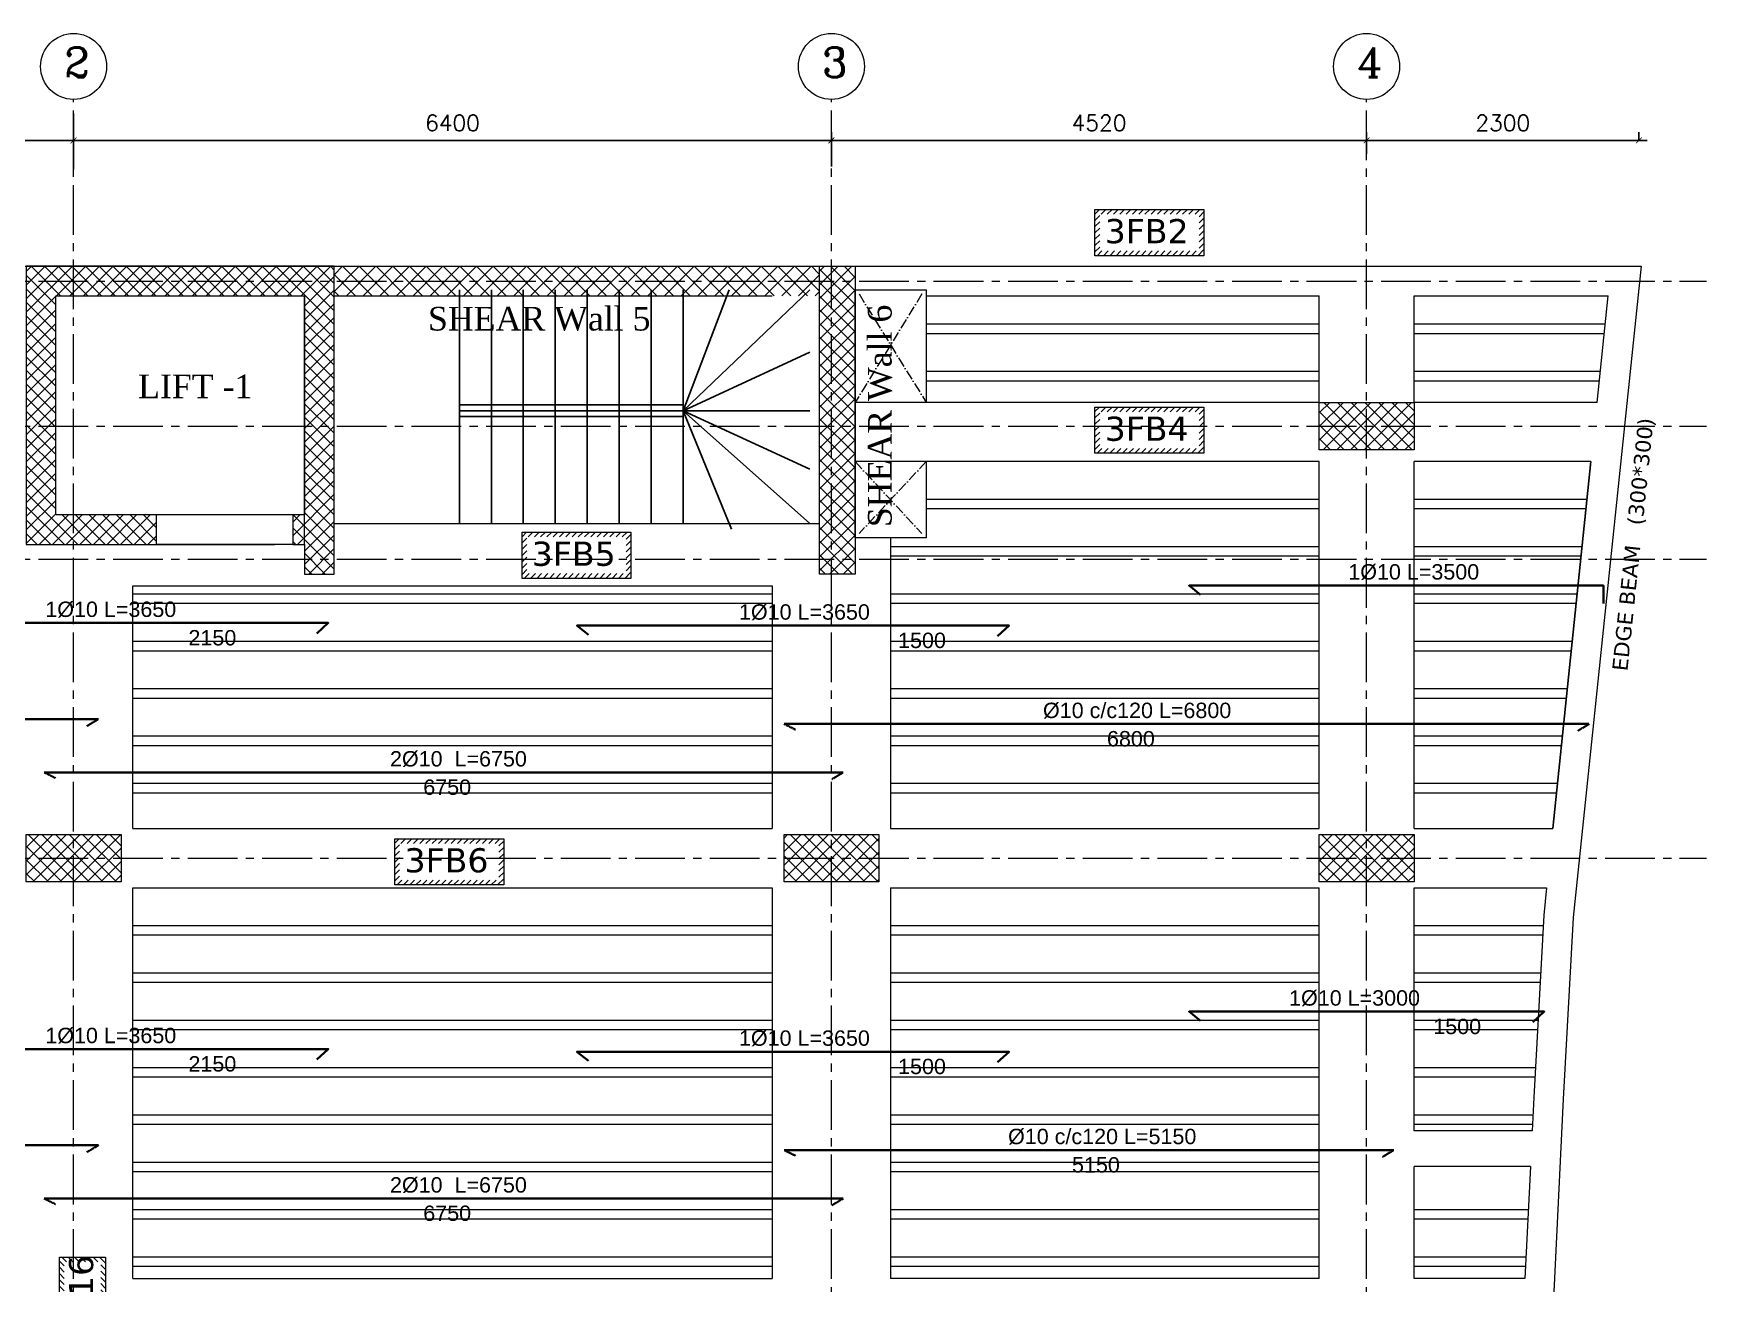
# Model space of a CAD drawing. Header units: inches. Extents: x -26151 to 62940, y -10194 to 246332.
# Drawn here: x 28307 to 29720, y 118992 to 120048 of the extents above; entities that cross this region are included whole.
import ezdxf

# ---------------------------------------------------------------- set-up
doc = ezdxf.new("R2010")
doc.units = ezdxf.units.IN
doc.header["$LTSCALE"] = 0.7
doc.header["$MEASUREMENT"] = 0
for name, pattern in [('ACAD_ISO10W100', [18, 12, -3, 0, -3]), ('CENTER2', [1.125, 0.75, -0.125, 0.125, -0.125]), ('DASHED2', [0.375, 0.25, -0.125])]:
    doc.linetypes.add(name, pattern=pattern)
doc.layers.get('0').update_dxf_attribs({"lineweight": 13})
doc.layers.get('Defpoints').update_dxf_attribs({"lineweight": 5})
for name, color, linetype, lineweight in [('axis', 254, 'ACAD_ISO10W100', 9), ('BEAM', 5, 'Continuous', 0), ('COLUMN', 4, 'Continuous', 20), ('dim', 1, 'Continuous', 25), ('hach', 9, 'Continuous', 9), ('hach 1', 254, 'Continuous', 9), ('hatch', 9, 'Continuous', 9), ('TEXT', 3, 'Continuous', 25), ('top renforcment', 7, 'Continuous', 40)]:
    doc.layers.add(name, color=color, linetype=linetype, lineweight=lineweight)
doc.layers.add('FURNITURE', color=4, linetype='Continuous')
doc.styles.add('100', font='romans.shx', dxfattribs={"height": 13.5})
doc.styles.add('GENERATED_STYLE_4', font='verdanai.ttf')
doc.styles.add('QW', font='times.ttf', dxfattribs={"height": 15})
doc.styles.add('romanc', font='verdana.ttf', dxfattribs={"height": 250})
doc.styles.get("Standard").update_dxf_attribs({"font": 'arial.ttf', "height": 13})
doc.dimstyles.new('abr100', dxfattribs={"dimtxt": 15, "dimasz": 5, "dimexe": 7, "dimexo": 7, "dimgap": 8, "dimtad": 1, "dimdec": 0, "dimlfac": 10, "dimzin": 4, "dimdsep": 46, "dimtxsty": '100', "dimblk": 'ARCHTICK', "dimcen": 0.09, "dimdle": 7, "dimclrd": 1, "dimclre": 8, "dimclrt": 2, "dimadec": 0, "dimazin": 1, "dimtfac": 1, "dimtdec": 0, "dimtix": 1, "dimtofl": 0, "dimtmove": 0, "dimatfit": 3, "dimldrblk": 'ARCHTICK', "dimfxl": 0, "dimtolj": 1, "dimtzin": 0, "dimlwd": -1, "dimlwe": -1, "dimarcsym": 0})
doc.dimstyles.get("Standard").update_dxf_attribs({"dimtxt": 13, "dimasz": 5, "dimexe": 0.18, "dimexo": 0.0625, "dimgap": 6, "dimtad": 1, "dimdec": 0, "dimlfac": 10, "dimzin": 0, "dimdsep": 46, "dimtxsty": 'Standard', "dimblk": 'ARCHTICK', "dimcen": 0.09, "dimse1": 1, "dimse2": 1, "dimclrd": 1, "dimclre": 7, "dimclrt": 3, "dimadec": 0, "dimazin": 0, "dimtfac": 1, "dimtdec": 0, "dimtix": 1, "dimtofl": 0, "dimtmove": 0, "dimatfit": 3, "dimldrblk": 'ARCHTICK', "dimfxl": 0, "dimtolj": 1, "dimtzin": 0, "dimarcsym": 0})
pattern_1 = [(45, (-434218.959, -142662.6286), (-5.7452426, 5.7452426), []), (135, (-434218.959, -142662.6286), (-5.7452426, -5.7452426), [])]

# ---------------------------------------------------------------- blocks, each defined once
blk = doc.blocks.new('_ArchTick')
at = {"color": 0, "linetype": 'ByBlock', "lineweight": 0, "const_width": 0.15}
blk.add_lwpolyline([(-0.5, -0.5), (0.5, 0.5)], dxfattribs=at)
blk = doc.blocks.new('*D619')
at = {"layer": 'Defpoints', "color": 0, "transparency": 16777216}
for p in [(28341.2, 119957.4), (27889.2, 119936.5), (28341.2, 119925.7)]:
    blk.add_point(p, dxfattribs=at)
at = {"layer": 'dim', "color": 8, "transparency": 16777216}
for p, q in [((27889.2, 119943.5), (27889.2, 119964.4)), ((28341.2, 119932.7), (28341.2, 119964.4))]:
    blk.add_line(p, q, dxfattribs=at)
at = {"layer": 'dim', "color": 1, "transparency": 16777216}
blk.add_line((27882.2, 119957.4), (28348.2, 119957.4), dxfattribs=at)
at = {"layer": 'dim', "color": 1, "transparency": 16777216, "xscale": 5, "yscale": 5, "zscale": 5, "rotation": 180}
blk.add_blockref('_ArchTick', (27889.2, 119957.4), dxfattribs=at)
at = {"layer": 'dim', "color": 1, "transparency": 16777216, "xscale": 5, "yscale": 5, "zscale": 5}
blk.add_blockref('_ArchTick', (28341.2, 119957.4), dxfattribs=at)
at = {"layer": 'dim', "color": 2, "transparency": 16777216, "insert": (28115.2, 119972.1), "char_height": 13.5, "attachment_point": 5, "style": '100'}
blk.add_mtext('\\A1;4520', dxfattribs=at)
blk = doc.blocks.new('*D620')
at = {"layer": 'Defpoints', "color": 0, "transparency": 16777216}
for p in [(28981.2, 119960.4), (29433.2, 119957.4), (29433.2, 119939.1)]:
    blk.add_point(p, dxfattribs=at)
at = {"layer": 'dim', "color": 8, "transparency": 16777216}
for p, q in [((29433.2, 119946.1), (29433.2, 119964.4)), ((28981.2, 119953.4), (28981.2, 119950.4))]:
    blk.add_line(p, q, dxfattribs=at)
at = {"layer": 'dim', "color": 1, "transparency": 16777216}
blk.add_line((28974.2, 119957.4), (29440.2, 119957.4), dxfattribs=at)
at = {"layer": 'dim', "color": 1, "transparency": 16777216, "xscale": 5, "yscale": 5, "zscale": 5, "rotation": 180}
blk.add_blockref('_ArchTick', (28981.2, 119957.4), dxfattribs=at)
at = {"layer": 'dim', "color": 1, "transparency": 16777216, "xscale": 5, "yscale": 5, "zscale": 5}
blk.add_blockref('_ArchTick', (29433.2, 119957.4), dxfattribs=at)
at = {"layer": 'dim', "color": 2, "transparency": 16777216, "insert": (29207.2, 119972.1), "char_height": 13.5, "attachment_point": 5, "style": '100'}
blk.add_mtext('\\A1;4520', dxfattribs=at)
blk = doc.blocks.new('*D632')
at = {"layer": 'Defpoints', "color": 0, "transparency": 16777216}
for p in [(28341.2, 119987), (28981.2, 119957.4), (28981.2, 119928.3)]:
    blk.add_point(p, dxfattribs=at)
at = {"layer": 'dim', "color": 8, "transparency": 16777216}
for p, q in [((28341.2, 119980), (28341.2, 119950.4)), ((28981.2, 119935.3), (28981.2, 119964.4))]:
    blk.add_line(p, q, dxfattribs=at)
at = {"layer": 'dim', "color": 1, "transparency": 16777216}
blk.add_line((28334.2, 119957.4), (28988.2, 119957.4), dxfattribs=at)
at = {"layer": 'dim', "color": 1, "transparency": 16777216, "xscale": 5, "yscale": 5, "zscale": 5, "rotation": 180}
blk.add_blockref('_ArchTick', (28341.2, 119957.4), dxfattribs=at)
at = {"layer": 'dim', "color": 1, "transparency": 16777216, "xscale": 5, "yscale": 5, "zscale": 5}
blk.add_blockref('_ArchTick', (28981.2, 119957.4), dxfattribs=at)
at = {"layer": 'dim', "color": 2, "transparency": 16777216, "insert": (28661.2, 119972.1), "char_height": 13.5, "attachment_point": 5, "style": '100'}
blk.add_mtext('\\A1;6400', dxfattribs=at)
blk = doc.blocks.new('*D526')
at = {"layer": 'Defpoints', "color": 0, "transparency": 16777216}
for p in [(27717.2, 119083.4, -19467.6), (28362.2, 119083.4, -59863), (28362.2, 119083.4)]:
    blk.add_point(p, dxfattribs=at)
at = {"layer": 'TEXT', "color": 3, "transparency": 16777216, "insert": (28088, 119096.1), "char_height": 13, "attachment_point": 5}
blk.add_mtext('\\A1;6450', dxfattribs=at)
blk = doc.blocks.new('*D527')
at = {"layer": 'Defpoints', "color": 0, "transparency": 16777216}
for p in [(27717.2, 119108.6), (28362.2, 119108.6, -19467.6), (28362.2, 119106.9)]:
    blk.add_point(p, dxfattribs=at)
at = {"layer": 'TEXT', "color": 3, "transparency": 16777216, "insert": (28097.5, 119119.9), "char_height": 13, "attachment_point": 5}
blk.add_mtext('\\A1;2%%C10  L=6450', dxfattribs=at)
blk = doc.blocks.new('*D528')
at = {"layer": 'Defpoints', "color": 0, "transparency": 16777216}
for p in [(28316.2, 119038.4, -19467.6), (28991.2, 119038.4, -59863), (28991.2, 119038.4)]:
    blk.add_point(p, dxfattribs=at)
at = {"layer": 'TEXT', "color": 3, "transparency": 16777216, "insert": (28656.7, 119051.1), "char_height": 13, "attachment_point": 5}
blk.add_mtext('\\A1;6750', dxfattribs=at)
blk = doc.blocks.new('*D529')
at = {"layer": 'Defpoints', "color": 0, "transparency": 16777216}
for p in [(28316.2, 119063.6), (28991.2, 119063.6, -19467.6), (28991.2, 119061.9)]:
    blk.add_point(p, dxfattribs=at)
at = {"layer": 'TEXT', "color": 3, "transparency": 16777216, "insert": (28666.2, 119074.9), "char_height": 13, "attachment_point": 5}
blk.add_mtext('\\A1;2%%C10  L=6750', dxfattribs=at)
blk = doc.blocks.new('*D530')
at = {"layer": 'Defpoints', "color": 0, "transparency": 16777216}
for p in [(28941.2, 119079.3, -19467.6), (29456.2, 119079.3, -79330.7), (29456.2, 119079.3)]:
    blk.add_point(p, dxfattribs=at)
at = {"layer": 'TEXT', "color": 3, "transparency": 16777216, "insert": (29204.6, 119092), "char_height": 13, "attachment_point": 5}
blk.add_mtext('\\A1;5150', dxfattribs=at)
blk = doc.blocks.new('*D531')
at = {"layer": 'Defpoints', "color": 0, "transparency": 16777216}
for p in [(28941.2, 119104.5), (29456.2, 119104.5, -38935.3), (29456.2, 119102.8)]:
    blk.add_point(p, dxfattribs=at)
at = {"layer": 'TEXT', "color": 3, "transparency": 16777216, "insert": (29209.9, 119115.8), "char_height": 13, "attachment_point": 5}
blk.add_mtext('\\A1;%%C10 c/c120 L=5150', dxfattribs=at)
blk = doc.blocks.new('*D532')
at = {"layer": 'Defpoints', "color": 0, "transparency": 16777216}
for p in [(28341.2, 119164.7, -26473), (28556.2, 119164.7, -40395.4), (28556.2, 119164.7)]:
    blk.add_point(p, dxfattribs=at)
at = {"layer": 'TEXT', "color": 3, "transparency": 16777216, "insert": (28458.4, 119177.3), "char_height": 13, "attachment_point": 5}
blk.add_mtext('\\A1;2150', dxfattribs=at)
blk = doc.blocks.new('*D533')
at = {"layer": 'Defpoints', "color": 0, "transparency": 16777216}
for p in [(28191.2, 119189.8), (28556.2, 119189.8), (28556.2, 119188.1)]:
    blk.add_point(p, dxfattribs=at)
at = {"layer": 'TEXT', "color": 3, "transparency": 16777216, "insert": (28372.6, 119201.1), "char_height": 13, "attachment_point": 5}
blk.add_mtext('\\A1;1%%C10 L=3650', dxfattribs=at)
blk = doc.blocks.new('*D534')
at = {"layer": 'Defpoints', "color": 0, "transparency": 16777216}
for p in [(28981.2, 119162.5, -26473), (29131.2, 119162.5, -40395.4), (29131.2, 119162.5)]:
    blk.add_point(p, dxfattribs=at)
at = {"layer": 'TEXT', "color": 3, "transparency": 16777216, "insert": (29057.7, 119175.1), "char_height": 13, "attachment_point": 5}
blk.add_mtext('\\A1;1500', dxfattribs=at)
blk = doc.blocks.new('*D535')
at = {"layer": 'Defpoints', "color": 0, "transparency": 16777216}
for p in [(28766.2, 119187.6), (29131.2, 119187.6), (29131.2, 119185.9)]:
    blk.add_point(p, dxfattribs=at)
at = {"layer": 'TEXT', "color": 3, "transparency": 16777216, "insert": (28958.4, 119198.9), "char_height": 13, "attachment_point": 5}
blk.add_mtext('\\A1;1%%C10 L=3650', dxfattribs=at)
blk = doc.blocks.new('*D537')
at = {"layer": 'Defpoints', "color": 0, "transparency": 16777216}
for p in [(29433.2, 119196.3, -26473), (29583.2, 119196.3, -40395.4), (29583.2, 119196.3)]:
    blk.add_point(p, dxfattribs=at)
at = {"layer": 'TEXT', "color": 3, "transparency": 16777216, "insert": (29509.7, 119208.9), "char_height": 13, "attachment_point": 5}
blk.add_mtext('\\A1;1500', dxfattribs=at)
blk = doc.blocks.new('*D538')
at = {"layer": 'Defpoints', "color": 0, "transparency": 16777216}
for p in [(29283.2, 119221.5), (29583.2, 119221.5), (29583.2, 119219.8)]:
    blk.add_point(p, dxfattribs=at)
at = {"layer": 'TEXT', "color": 3, "transparency": 16777216, "insert": (29423, 119232.8), "char_height": 13, "attachment_point": 5}
blk.add_mtext('\\A1;1%%C10 L=3000', dxfattribs=at)
blk = doc.blocks.new('*D551')
at = {"layer": 'Defpoints', "color": 0, "transparency": 16777216}
for p in [(27692.2, 119443.4, -19467.6), (28362.2, 119443.4, -59863), (28362.2, 119443.4)]:
    blk.add_point(p, dxfattribs=at)
at = {"layer": 'TEXT', "color": 3, "transparency": 16777216, "insert": (28063, 119456), "char_height": 13, "attachment_point": 5}
blk.add_mtext('\\A1;6700', dxfattribs=at)
blk = doc.blocks.new('*D552')
at = {"layer": 'Defpoints', "color": 0, "transparency": 16777216}
for p in [(27692.2, 119468.5), (28362.2, 119468.5, -19467.6), (28362.2, 119466.8)]:
    blk.add_point(p, dxfattribs=at)
at = {"layer": 'TEXT', "color": 3, "transparency": 16777216, "insert": (28072.5, 119479.8), "char_height": 13, "attachment_point": 5}
blk.add_mtext('\\A1;2%%C10  L=6700', dxfattribs=at)
blk = doc.blocks.new('*D553')
at = {"layer": 'Defpoints', "color": 0, "transparency": 16777216}
for p in [(28316.2, 119398.4, -19467.6), (28991.2, 119398.4, -59863), (28991.2, 119398.4)]:
    blk.add_point(p, dxfattribs=at)
at = {"layer": 'TEXT', "color": 3, "transparency": 16777216, "insert": (28656.7, 119411), "char_height": 13, "attachment_point": 5}
blk.add_mtext('\\A1;6750', dxfattribs=at)
blk = doc.blocks.new('*D554')
at = {"layer": 'Defpoints', "color": 0, "transparency": 16777216}
for p in [(28316.2, 119423.5), (28991.2, 119423.5, -19467.6), (28991.2, 119421.8)]:
    blk.add_point(p, dxfattribs=at)
at = {"layer": 'TEXT', "color": 3, "transparency": 16777216, "insert": (28666.2, 119434.8), "char_height": 13, "attachment_point": 5}
blk.add_mtext('\\A1;2%%C10  L=6750', dxfattribs=at)
blk = doc.blocks.new('*D555')
at = {"layer": 'Defpoints', "color": 0, "transparency": 16777216}
for p in [(28941.2, 119439.3, -19467.6), (29621.2, 119439.3, -79330.7), (29621.2, 119439.3)]:
    blk.add_point(p, dxfattribs=at)
at = {"layer": 'TEXT', "color": 3, "transparency": 16777216, "insert": (29234.1, 119451.9), "char_height": 13, "attachment_point": 5}
blk.add_mtext('\\A1;6800', dxfattribs=at)
blk = doc.blocks.new('*D556')
at = {"layer": 'Defpoints', "color": 0, "transparency": 16777216}
for p in [(28941.2, 119464.4), (29621.2, 119464.4, -38935.3), (29621.2, 119462.7)]:
    blk.add_point(p, dxfattribs=at)
at = {"layer": 'TEXT', "color": 3, "transparency": 16777216, "insert": (29239.4, 119475.7), "char_height": 13, "attachment_point": 5}
blk.add_mtext('\\A1;%%C10 c/c120 L=6800', dxfattribs=at)
blk = doc.blocks.new('*D557')
at = {"layer": 'Defpoints', "color": 0, "transparency": 16777216}
for p in [(28341.2, 119524.6, -26473), (28556.2, 119524.6, -40395.4), (28556.2, 119524.6)]:
    blk.add_point(p, dxfattribs=at)
at = {"layer": 'TEXT', "color": 3, "transparency": 16777216, "insert": (28458.4, 119537.2), "char_height": 13, "attachment_point": 5}
blk.add_mtext('\\A1;2150', dxfattribs=at)
blk = doc.blocks.new('*D558')
at = {"layer": 'Defpoints', "color": 0, "transparency": 16777216}
for p in [(28191.2, 119549.8), (28556.2, 119549.8), (28556.2, 119548.1)]:
    blk.add_point(p, dxfattribs=at)
at = {"layer": 'TEXT', "color": 3, "transparency": 16777216, "insert": (28372.6, 119561.1), "char_height": 13, "attachment_point": 5}
blk.add_mtext('\\A1;1%%C10 L=3650', dxfattribs=at)
blk = doc.blocks.new('*D559')
at = {"layer": 'Defpoints', "color": 0, "transparency": 16777216}
for p in [(28981.2, 119522.4, -26473), (29131.2, 119522.4, -40395.4), (29131.2, 119522.4)]:
    blk.add_point(p, dxfattribs=at)
at = {"layer": 'TEXT', "color": 3, "transparency": 16777216, "insert": (29057.7, 119535), "char_height": 13, "attachment_point": 5}
blk.add_mtext('\\A1;1500', dxfattribs=at)
blk = doc.blocks.new('*D560')
at = {"layer": 'Defpoints', "color": 0, "transparency": 16777216}
for p in [(28766.2, 119547.5), (29131.2, 119547.5), (29131.2, 119545.8)]:
    blk.add_point(p, dxfattribs=at)
at = {"layer": 'TEXT', "color": 3, "transparency": 16777216, "insert": (28958.4, 119558.8), "char_height": 13, "attachment_point": 5}
blk.add_mtext('\\A1;1%%C10 L=3650', dxfattribs=at)
blk = doc.blocks.new('*D562')
at = {"layer": 'Defpoints', "color": 0, "transparency": 16777216}
for p in [(29283.2, 119581.4), (29633.2, 119581.4), (29633.2, 119579.7)]:
    blk.add_point(p, dxfattribs=at)
at = {"layer": 'TEXT', "color": 3, "transparency": 16777216, "insert": (29473, 119592.7), "char_height": 13, "attachment_point": 5}
blk.add_mtext('\\A1;1%%C10 L=3500', dxfattribs=at)
blk = doc.blocks.new('*D768')
at = {"layer": 'Defpoints', "color": 0, "transparency": 16777216}
for p in [(29433.2, 119957.4), (29663.2, 119950), (29433.2, 119939.1)]:
    blk.add_point(p, dxfattribs=at)
at = {"layer": 'dim', "color": 8, "transparency": 16777216}
for p, q in [((29433.2, 119946.1), (29433.2, 119964.4)), ((29663.2, 119957), (29663.2, 119964.4))]:
    blk.add_line(p, q, dxfattribs=at)
at = {"layer": 'dim', "color": 1, "transparency": 16777216}
blk.add_line((29670.2, 119957.4), (29426.2, 119957.4), dxfattribs=at)
at = {"layer": 'dim', "color": 1, "transparency": 16777216, "xscale": 5, "yscale": 5, "zscale": 5, "rotation": 180}
blk.add_blockref('_ArchTick', (29433.2, 119957.4), dxfattribs=at)
at = {"layer": 'dim', "color": 1, "transparency": 16777216, "xscale": 5, "yscale": 5, "zscale": 5}
blk.add_blockref('_ArchTick', (29663.2, 119957.4), dxfattribs=at)
at = {"layer": 'dim', "color": 2, "transparency": 16777216, "insert": (29548.2, 119972.1), "char_height": 13.5, "attachment_point": 5, "style": '100'}
blk.add_mtext('\\A1;2300', dxfattribs=at)

msp = doc.modelspace()

# ---------------------------------------------------------------- hatches: boundary and pattern name
at = {"layer": 'hach 1', "linetype": 'ByBlock'}
h = msp.add_hatch(dxfattribs=at)
h.set_pattern_fill('ANSI31', color=256, scale=30, style=0)
h.set_pattern_definition([(45, (41661.1522, 220.7946), (-2.65165043, 2.65165043), [])])
h.paths.add_polyline_path([(29295.7, 119898.96), (29203.76, 119898.96), (29203.76, 119859.96), (29295.7, 119859.96)])
h.paths.add_polyline_path([(29291.7, 119894.96), (29291.7, 119863.96), (29207.76, 119863.96), (29207.76, 119894.96)], flags=16)
h = msp.add_hatch(dxfattribs=at)
h.set_pattern_fill('ANSI31', color=256, scale=30, style=0)
h.set_pattern_definition([(45, (41661.1522, 53.9038), (-2.65165043, 2.65165043), [])])
h.paths.add_polyline_path([(29295.7, 119732.07), (29203.76, 119732.07), (29203.76, 119693.07), (29295.7, 119693.07)])
h.paths.add_polyline_path([(29291.7, 119728.07), (29291.7, 119697.07), (29207.76, 119697.07), (29207.76, 119728.07)], flags=16)
h = msp.add_hatch(dxfattribs=at)
h.set_pattern_fill('ANSI31', color=256, scale=30, style=0)
h.set_pattern_definition([(45, (41177.3068, -51.693), (-2.65165043, 2.65165043), [])])
h.paths.add_polyline_path([(28811.86, 119626.47), (28719.91, 119626.47), (28719.91, 119587.47), (28811.86, 119587.47)])
h.paths.add_polyline_path([(28807.86, 119622.47), (28807.86, 119591.47), (28723.91, 119591.47), (28723.91, 119622.47)], flags=16)
h = msp.add_hatch(dxfattribs=at)
h.set_pattern_fill('ANSI31', color=256, scale=30, style=0)
h.set_pattern_definition([(45, (41069.8595, -310.6176), (-2.65165043, 2.65165043), [])])
h.paths.add_polyline_path([(28704.41, 119367.55), (28612.46, 119367.55), (28612.46, 119328.55), (28704.41, 119328.55)])
h.paths.add_polyline_path([(28700.41, 119363.55), (28700.41, 119332.55), (28616.46, 119332.55), (28616.46, 119363.55)], flags=16)
h = msp.add_hatch(dxfattribs=at)
h.set_pattern_fill('ANSI31', color=256, scale=30, angle=90, style=0)
h.set_pattern_definition([(135, (148007.408, 131379.532), (-2.65165043, -2.65165043), [])])
h.paths.add_polyline_path([(28329.24, 119014.08), (28329.24, 118922.14), (28368.24, 118922.14), (28368.24, 119014.08)])
h.paths.add_polyline_path([(28333.24, 119010.08), (28364.24, 119010.08), (28364.24, 118926.14), (28333.24, 118926.14)], flags=16)
at = {"layer": 'hatch', "ltscale": 0.5}
h = msp.add_hatch(dxfattribs=at)
h.set_pattern_fill('NET', color=256, scale=80, angle=45, style=0)
h.set_pattern_definition([(45, (-434218.959, -142697.629), (-7.07106781, 7.07106781), []), (135, (-434218.959, -142697.629), (-7.07106781, -7.07106781), [])])
h.paths.add_polyline_path([(28779.49, 119851.08), (28709.5, 119851.08), (28709.5, 119838.58), (28779.49, 119838.58)])
h.paths.add_polyline_path([(28779.49, 119838.58), (28709.5, 119838.58), (28709.5, 119826.08), (28779.49, 119826.08)])
h.paths.add_polyline_path([(28896.07, 119838.58), (28779.49, 119838.58), (28779.49, 119826.08), (28896.07, 119826.08)])
h.paths.add_polyline_path([(28971.23, 119851.08), (28779.49, 119851.08), (28779.49, 119838.58), (28896.07, 119838.58), (28971.23, 119838.58)])
h.paths.add_polyline_path([(28971.23, 119838.58), (28896.07, 119838.58), (28896.07, 119826.08), (28941.23, 119826.08), (28971.23, 119826.08)])
h.paths.add_polyline_path([(28819.21, 119837.81), (28819.21, 119870.75), (28802.33, 119870.75), (28802.33, 119837.81)], flags=9)
h.paths.add_polyline_path([(28868.67, 119839.07), (28868.67, 119873.09), (28851.8, 119873.09), (28851.8, 119839.07)], flags=9)
h.paths.add_polyline_path([(28561.13, 119838.58), (28561.13, 119826.08), (28709.5, 119826.08), (28709.5, 119838.58)])
h.paths.add_polyline_path([(28561.13, 119851.08), (28561.13, 119838.58), (28709.5, 119838.58), (28709.5, 119851.08)])
h = msp.add_hatch(dxfattribs=at)
h.set_pattern_fill('NET', color=256, scale=65, angle=45, style=0)
h.set_pattern_definition([(45, (-401789.152, -142804.396), (-5.7452426, 5.7452426), []), (135, (-401789.152, -142804.396), (-5.7452426, -5.7452426), [])])
h.paths.add_polyline_path([(28561.23, 119591.08), (28561.23, 119851.08), (28301.23, 119851.08), (28301.23, 119616.08), (28411.23, 119616.08), (28411.23, 119641.08), (28326.23, 119641.08), (28326.23, 119826.08), (28536.23, 119826.08), (28536.23, 119641.08), (28526.23, 119641.08), (28526.23, 119616.08), (28536.23, 119616.08), (28536.23, 119591.08)])
h = msp.add_hatch(dxfattribs=at)
h.set_pattern_fill('NET', color=256, scale=65, angle=45, style=0)
h.set_pattern_definition([(45, (33108.71, -606.979), (-5.7452426, 5.7452426), []), (135, (33108.71, -606.979), (-5.7452426, -5.7452426), [])])
h.paths.add_polyline_path([(29001.21, 119851.03), (29001.21, 119591.03), (28971.21, 119591.03), (28971.21, 119851.03)])
h = msp.add_hatch(dxfattribs=at)
h.set_pattern_fill('NET', color=256, scale=65, angle=45, style=0)
h.set_pattern_definition([(45, (-434206.959, -142697.6286), (-5.7452426, 5.7452426), []), (135, (-434206.959, -142697.6286), (-5.7452426, -5.7452426), [])])
h.paths.add_polyline_path([(29393.23, 119736.08), (29473.23, 119736.08), (29473.23, 119696.08), (29393.23, 119696.08)])
h = msp.add_hatch(dxfattribs=at)
h.set_pattern_fill('NET', color=256, scale=65, angle=45, style=0)
h.set_pattern_definition(pattern_1)
h.paths.add_polyline_path([(28301.23, 119371.08), (28381.23, 119371.08), (28381.23, 119331.08), (28301.23, 119331.08)])
h = msp.add_hatch(dxfattribs=at)
h.set_pattern_fill('NET', color=256, scale=65, angle=45, style=0)
h.set_pattern_definition(pattern_1)
h.paths.add_polyline_path([(28941.23, 119371.08), (29021.23, 119371.08), (29021.23, 119331.08), (28941.23, 119331.08)])
h = msp.add_hatch(dxfattribs=at)
h.set_pattern_fill('NET', color=256, scale=65, angle=45, style=0)
h.set_pattern_definition([(45, (-434206.959, -142662.6286), (-5.7452426, 5.7452426), []), (135, (-434206.959, -142662.6286), (-5.7452426, -5.7452426), [])])
h.paths.add_polyline_path([(29393.23, 119371.08), (29473.23, 119371.08), (29473.23, 119331.08), (29393.23, 119331.08)])

# ---------------------------------------------------------------- linework, layer by layer
at = {"lineweight": 20}
for p, q in [((28526.23, 119641.08), (28411.23, 119641.08)), ((28526.23, 119616.08), (28411.23, 119616.08))]:
    msp.add_line(p, q, dxfattribs=at)
for centre in [(28341.22, 120019.84), (28981.22, 120019.84), (29433.22, 120019.84)]:
    msp.add_ellipse(centre, major_axis=(-0.02, 27.86), ratio=1, start_param=4.7118466, end_param=10.9950319, dxfattribs=at)
at = {"layer": 'axis', "linetype": 'CENTER2', "ltscale": 80}
for p, q in [((28341.23, 116601.69), (28341.23, 119991.98)), ((28981.23, 116601.69), (28981.23, 119991.98)), ((29433.23, 116601.69), (29433.23, 119991.98)), ((27555.54, 119838.58), (29720.27, 119838.58)), ((27555.54, 119716.08), (29720.27, 119716.08)), ((27555.54, 119603.58), (29720.27, 119603.58)), ((27555.54, 119351.08), (29720.27, 119351.08))]:
    msp.add_line(p, q, dxfattribs=at)
at = {"layer": 'axis'}
for p, q in [((29057.6, 119827.64), (29001.23, 119736.08)), ((29004.53, 119827.64), (29061.23, 119736.08)), ((29001.23, 119686.08), (29057.6, 119625.26)), ((29061.23, 119686.08), (29004.53, 119625.26))]:
    msp.add_line(p, q, dxfattribs=at)
at = {"layer": 'BEAM', "linetype": 'Continuous'}
for p, q in [((28326.23, 119826.08), (28511.23, 119826.08)), ((28536.23, 119616.08), (28536.23, 119826.08)), ((28561.13, 119826.08), (28931.23, 119826.08)), ((28596.23, 119826.08), (28931.23, 119826.08)), ((29061.23, 119826.08), (29393.23, 119826.08)), ((29393.23, 119736.08), (29393.23, 119826.08)), ((29473.23, 119736.08), (29473.23, 119826.08)), ((29473.23, 119826.08), (29637.21, 119826.08)), ((29393.23, 119736.08), (29001.23, 119736.08)), ((29627.84, 119736.08), (29473.23, 119736.08)), ((29393.23, 119686.08), (29001.23, 119686.08)), ((29393.23, 119376.08), (29393.23, 119686.08)), ((29622.64, 119686.08), (29473.23, 119686.08)), ((29473.23, 119376.08), (29473.23, 119686.08)), ((28561.23, 119633.89), (28971.23, 119633.89)), ((28391.23, 119616.08), (28511.23, 119616.08)), ((29031.23, 119621.82), (29031.23, 119376.08)), ((28391.23, 119376.08), (28391.23, 119581.08)), ((28391.23, 119581.08), (28931.23, 119581.08)), ((28931.23, 119581.08), (28931.23, 119376.08)), ((28391.23, 119376.08), (28931.23, 119376.08)), ((29031.23, 119376.08), (29393.23, 119376.08)), ((29473.23, 119376.08), (29590.38, 119376.08)), ((28391.23, 119326.08), (28931.23, 119326.08)), ((28391.23, 118996.08), (28391.23, 119326.08)), ((28931.23, 119326.08), (28931.23, 118996.08)), ((29031.23, 119326.08), (29393.23, 119326.08)), ((29031.23, 119326.08), (29031.23, 118996.08)), ((29393.23, 118996.08), (29393.23, 119326.08)), ((29473.23, 119326.08), (29585.18, 119326.08)), ((29473.23, 119120.79), (29473.23, 119326.08)), ((29572.94, 119120.79), (29473.23, 119120.79)), ((29473.23, 118996.08), (29473.23, 119090.79)), ((29571.48, 119090.79), (29473.23, 119090.79)), ((29473.23, 118996.08), (29473.23, 119013.78)), ((28391.23, 118996.08), (28931.23, 118996.08)), ((29393.23, 118996.08), (29031.23, 118996.08)), ((29566.89, 118996.08), (29473.23, 118996.08))]:
    msp.add_line(p, q, dxfattribs=at)
for points in [[(27684.65, 119545.8), (27661.38, 119851.26), (29664.96, 119851.27), (29607.72, 119301.09), (29599.27, 119147.66), (29572.78, 118601.08), (29575.19, 118040.37), (29590.59, 117666.09)], [(29001.23, 119851.25), (29001.23, 119831.25), (29061.23, 119831.25), (29061.23, 119736.08)], [(29061.23, 119686.08), (29061.23, 119621.82), (29001.23, 119621.82), (29001.23, 119831.25)], [(29627.84, 119736.08), (29637.21, 119826.08)], [(29622.64, 119686.08), (29590.38, 119376.08)], [(29590.38, 119376.08), (29622.64, 119686.08)], [(29622.64, 119686.08), (29590.38, 119376.08)], [(29585.18, 119326.08), (29582.79, 119303.07), (29574.3, 119148.95), (29572.94, 119120.79)], [(29571.48, 119090.79), (29566.89, 118996.08)]]:
    msp.add_lwpolyline(points, dxfattribs=at)
at = {"layer": 'COLUMN'}
msp.add_lwpolyline([(28561.23, 119591.08), (28561.23, 119851.08), (28301.23, 119851.08), (28301.23, 119616.08), (28411.23, 119616.08), (28411.23, 119641.08), (28326.23, 119641.08), (28326.23, 119826.08), (28536.23, 119826.08), (28536.23, 119641.08), (28536.23, 119641.08), (28526.23, 119641.08), (28526.23, 119616.08), (28536.23, 119616.08), (28536.23, 119591.08), (28561.23, 119591.08), (28561.23, 119591.08)], dxfattribs=at)
for points in [[(29001.23, 119851.08), (29001.23, 119591.08), (28971.23, 119591.08), (28971.23, 119851.08)], [(29393.23, 119736.08), (29473.23, 119736.08), (29473.23, 119696.08), (29393.23, 119696.08)], [(28301.23, 119371.08), (28381.23, 119371.08), (28381.23, 119331.08), (28301.23, 119331.08)], [(28941.23, 119371.08), (29021.23, 119371.08), (29021.23, 119331.08), (28941.23, 119331.08)], [(29393.23, 119371.08), (29473.23, 119371.08), (29473.23, 119331.08), (29393.23, 119331.08)]]:
    msp.add_lwpolyline(points, close=True, dxfattribs=at)
at = {"layer": 'FURNITURE', "ltscale": 3}
for p, q in [((28666.99, 119633.89), (28666.99, 119831.25)), ((28693.99, 119633.89), (28693.99, 119831.25)), ((28720.99, 119633.89), (28720.99, 119831.25)), ((28747.99, 119633.89), (28747.99, 119831.25)), ((28774.99, 119633.89), (28774.99, 119831.25)), ((28801.99, 119633.89), (28801.99, 119831.25)), ((28828.99, 119633.89), (28828.99, 119831.25)), ((28855.99, 119633.89), (28855.99, 119831.25)), ((28962.85, 119831.25), (28855.99, 119729.04)), ((28855.99, 119729.04), (28894.92, 119831.25)), ((28855.99, 119729.04), (28962.85, 119778.43)), ((28855.99, 119734.04), (28666.99, 119734.04)), ((28855.99, 119729.04), (28666.99, 119729.04)), ((28855.99, 119724.04), (28666.99, 119724.04)), ((28855.99, 119729.04), (28962.85, 119729.04)), ((28962.85, 119633.89), (28855.99, 119729.04)), ((28855.99, 119729.04), (28962.85, 119679.65)), ((28855.99, 119729.04), (28896.82, 119628.89))]:
    msp.add_line(p, q, dxfattribs=at)
at = {"layer": 'hach', "linetype": 'ByBlock'}
for p, q in [((29393.23, 119802.08), (29061.23, 119802.08)), ((29393.23, 119794.08), (29061.23, 119794.08)), ((29633.88, 119802.08), (29473.23, 119802.08)), ((29633.05, 119794.08), (29473.23, 119794.08)), ((29393.23, 119762.08), (29061.23, 119762.08)), ((29393.23, 119754.08), (29061.23, 119754.08)), ((29630.55, 119762.08), (29473.23, 119762.08)), ((29629.72, 119754.08), (29473.23, 119754.08)), ((29393.23, 119654.08), (29061.23, 119654.08)), ((29619.31, 119654.08), (29473.23, 119654.08)), ((29393.23, 119646.08), (29061.23, 119646.08)), ((29618.48, 119646.08), (29473.23, 119646.08)), ((29393.23, 119614.08), (29031.23, 119614.08)), ((29615.15, 119614.08), (29473.23, 119614.08)), ((29393.23, 119606.08), (29031.23, 119606.08)), ((29614.32, 119606.08), (29473.23, 119606.08)), ((28931.23, 119574.08), (28391.23, 119574.08)), ((29393.23, 119574.08), (29031.23, 119574.08)), ((29610.99, 119574.08), (29473.23, 119574.08)), ((28931.23, 119566.08), (28391.23, 119566.08)), ((29393.23, 119566.08), (29031.23, 119566.08)), ((29610.15, 119566.08), (29473.23, 119566.08)), ((28931.23, 119534.08), (28391.23, 119534.08)), ((28931.23, 119526.08), (28391.23, 119526.08)), ((29393.23, 119534.08), (29031.23, 119534.08)), ((29393.23, 119526.08), (29031.23, 119526.08)), ((29606.83, 119534.08), (29473.23, 119534.08)), ((29605.99, 119526.08), (29473.23, 119526.08)), ((28931.23, 119494.08), (28391.23, 119494.08)), ((28931.23, 119486.08), (28391.23, 119486.08)), ((29393.23, 119494.08), (29031.23, 119494.08)), ((29393.23, 119486.08), (29031.23, 119486.08)), ((29602.66, 119494.08), (29473.23, 119494.08)), ((29601.83, 119486.08), (29473.23, 119486.08)), ((28931.23, 119454.08), (28391.23, 119454.08)), ((29393.23, 119454.08), (29031.23, 119454.08)), ((29598.5, 119454.08), (29473.23, 119454.08)), ((28931.23, 119446.08), (28391.23, 119446.08)), ((29393.23, 119446.08), (29031.23, 119446.08)), ((29597.67, 119446.08), (29473.23, 119446.08)), ((28931.23, 119414.08), (28391.23, 119414.08)), ((29393.23, 119414.08), (29031.23, 119414.08)), ((29594.34, 119414.08), (29473.23, 119414.08)), ((28931.23, 119406.08), (28391.23, 119406.08)), ((29393.23, 119406.08), (29031.23, 119406.08)), ((29593.51, 119406.08), (29473.23, 119406.08)), ((28931.23, 119294.08), (28391.23, 119294.08)), ((28931.23, 119286.08), (28391.23, 119286.08)), ((29393.23, 119294.08), (29031.23, 119294.08)), ((29393.23, 119286.08), (29031.23, 119286.08)), ((29582.29, 119294.08), (29473.23, 119294.08)), ((29581.85, 119286.08), (29473.23, 119286.08)), ((28931.23, 119254.08), (28391.23, 119254.08)), ((28931.23, 119246.08), (28391.23, 119246.08)), ((29393.23, 119254.08), (29031.23, 119254.08)), ((29393.23, 119246.08), (29031.23, 119246.08)), ((29580.09, 119254.08), (29473.23, 119254.08)), ((29579.65, 119246.08), (29473.23, 119246.08)), ((28931.23, 119214.08), (28391.23, 119214.08)), ((29393.23, 119214.08), (29031.23, 119214.08)), ((29577.89, 119214.08), (29473.23, 119214.08)), ((28931.23, 119206.08), (28391.23, 119206.08)), ((29393.23, 119206.08), (29031.23, 119206.08)), ((29577.45, 119206.08), (29473.23, 119206.08)), ((28931.23, 119174.08), (28391.23, 119174.08)), ((29393.23, 119174.08), (29031.23, 119174.08)), ((29575.69, 119174.08), (29473.23, 119174.08)), ((28931.23, 119166.08), (28391.23, 119166.08)), ((29393.23, 119166.08), (29031.23, 119166.08)), ((29575.25, 119166.08), (29473.23, 119166.08)), ((28931.23, 119134.08), (28391.23, 119134.08)), ((29393.23, 119134.08), (29031.23, 119134.08)), ((29573.58, 119134.08), (29473.23, 119134.08)), ((28931.23, 119126.08), (28391.23, 119126.08)), ((29393.23, 119126.08), (29031.23, 119126.08)), ((29573.19, 119126.08), (29473.23, 119126.08)), ((28931.23, 119094.08), (28391.23, 119094.08)), ((28931.23, 119086.08), (28391.23, 119086.08)), ((29393.23, 119094.08), (29031.23, 119094.08)), ((29393.23, 119086.08), (29031.23, 119086.08)), ((28931.23, 119054.08), (28391.23, 119054.08)), ((28931.23, 119046.08), (28391.23, 119046.08)), ((29393.23, 119054.08), (29031.23, 119054.08)), ((29393.23, 119046.08), (29031.23, 119046.08)), ((29569.7, 119054.08), (29473.23, 119054.08)), ((29569.32, 119046.08), (29473.23, 119046.08)), ((28931.23, 119014.08), (28391.23, 119014.08)), ((28931.23, 119006.08), (28391.23, 119006.08)), ((29393.23, 119014.08), (29031.23, 119014.08)), ((29393.23, 119006.08), (29031.23, 119006.08)), ((29567.77, 119014.08), (29473.23, 119014.08)), ((29567.38, 119006.08), (29473.23, 119006.08))]:
    msp.add_line(p, q, dxfattribs=at)
at = {"layer": 'hach 1', "linetype": 'ByBlock'}
for points in [[(29203.76, 119898.96), (29295.7, 119898.96), (29295.7, 119859.96), (29203.76, 119859.96)], [(29203.76, 119732.07), (29295.7, 119732.07), (29295.7, 119693.07), (29203.76, 119693.07)], [(28719.91, 119626.47), (28811.86, 119626.47), (28811.86, 119587.47), (28719.91, 119587.47)], [(28612.46, 119367.55), (28704.41, 119367.55), (28704.41, 119328.55), (28612.46, 119328.55)], [(28329.24, 118922.14), (28329.24, 119014.08), (28368.24, 119014.08), (28368.24, 118922.14)]]:
    msp.add_lwpolyline(points, close=True, dxfattribs=at)
at = {"layer": 'top renforcment', "color": 3}
for points, elevation in [([(29292.98, 119573.53), (29283.23, 119581.4), (29633.23, 119581.4), (29633.23, 119566.34)], -18919.03), ([(28200.98, 119541.92), (28191.23, 119549.79), (28556.24, 119549.79), (28546.49, 119540.91)], -18919.03), ([(28775.98, 119539.71), (28766.23, 119547.57), (29131.24, 119547.58), (29121.49, 119538.69)], -18919.03), ([(29292.98, 119213.61), (29283.23, 119221.48), (29583.23, 119221.48), (29573.49, 119212.6)], -13009.85), ([(28200.98, 119182), (28191.23, 119189.87), (28556.24, 119189.87), (28546.49, 119180.99)], -13009.85), ([(28775.98, 119179.79), (28766.23, 119187.66), (29131.24, 119187.66), (29121.49, 119178.78)], -13009.85)]:
    msp.add_lwpolyline(points, dxfattribs=dict(at, elevation=elevation))
at = {"layer": 'top renforcment', "color": 4, "linetype": 'DASHED2', "ltscale": 2}
for points, elevation in [([(27701.95, 119463.75), (27692.2, 119468.56), (28362.23, 119468.56), (28352.49, 119462.74)], -11818.36), ([(28950.94, 119459.65), (28941.2, 119464.45), (29621.23, 119464.46), (29611.49, 119458.64)], -11818.36), ([(28325.94, 119418.75), (28316.2, 119423.55), (28991.23, 119423.56), (28981.49, 119417.74)], -11818.36), ([(27726.95, 119103.84), (27717.2, 119108.64), (28362.23, 119108.64), (28352.49, 119102.82)], -5909.18), ([(28950.94, 119099.73), (28941.2, 119104.53), (29456.23, 119104.54), (29446.49, 119098.72)], -5909.18), ([(28325.94, 119058.83), (28316.2, 119063.64), (28991.23, 119063.64), (28981.49, 119057.82)], -5909.18)]:
    msp.add_lwpolyline(points, dxfattribs=dict(at, elevation=elevation))

# ---------------------------------------------------------------- texts
at = {"layer": 'TEXT', "color": 2, "style": 'romanc'}
for s, p in [('3FB2', (29211.96, 119870.53)), ('3FB4', (29211.96, 119703.64)), ('3FB5', (28728.11, 119598.04)), ('3FB6', (28620.66, 119339.12))]:
    msp.add_text(s, height=20.4, dxfattribs=at).set_placement(p)
at = {"layer": 'TEXT', "color": 7, "style": 'QW'}
for s, p in [('SHEAR Wall 5', (28640.47, 119796.79)), ('LIFT -1', (28395.68, 119739.63))]:
    msp.add_text(s, height=20, dxfattribs=at).set_placement(p)
msp.add_text('SHEAR Wall 6', height=20, rotation=90, dxfattribs=at).set_placement((29032.05, 119630.67))
at = {"layer": 'TEXT', "color": 2, "style": 'romanc'}
for s, height, rotation, p in [('EDGE BEAM   (300*300)', 13, 84.05948, (29653.42, 119508.65)), ('3FB16', 20.4, 90, (28357.67, 118927.34))]:
    msp.add_text(s, height=height, rotation=rotation, dxfattribs=at).set_placement(p)
at = {"layer": 'TEXT', "char_height": 25, "attachment_point": 1, "style": 'GENERATED_STYLE_4'}
for s, insert in [('{\\Fromanc|c0;2}', (28333.3, 120035.78)), ('{\\Fromanc|c0;3}', (28973.3, 120035.78)), ('{\\Fromanc|c0;4}', (29425.3, 120035.78))]:
    msp.add_mtext(s, dxfattribs=dict(at, insert=insert))

# ---------------------------------------------------------------- dimensions: what is measured, and where the dimension line sits
at = {"layer": 'dim'}
for base, p1, p2, picture, middle in [((28341.23, 119957.35), (27889.23, 119936.47), (28341.23, 119925.69), '*D619', (28115.23, 119972.1)), ((28981.23, 119957.35), (28341.23, 119986.98), (28981.23, 119928.32), '*D632', (28661.23, 119972.1)), ((29433.23, 119957.35), (28981.23, 119960.44), (29433.23, 119939.12), '*D620', (29207.23, 119972.1))]:
    dim = msp.add_linear_dim(base=base, p1=p1, p2=p2, dimstyle='abr100', dxfattribs=at)
    dim.commit()
    dim.dimension.update_dxf_attribs({"geometry": picture, "text_midpoint": middle})
dim = msp.add_linear_dim(base=(29433.23, 119957.35), p1=(29663.24, 119949.99), p2=(29433.23, 119939.12), angle=180, dimstyle='abr100', dxfattribs=at)
dim.commit()
dim.dimension.update_dxf_attribs({"geometry": '*D768', "text_midpoint": (29548.24, 119972.1)})
at = {"layer": 'TEXT'}
for base, p1, p2, text, picture, middle in [((29633.23, 119579.67, -5909.18), (29283.23, 119581.37, -5909.18), (29633.23, 119581.37, -5909.18), '1%%C10 L=<>', '*D562', (29473.01, 119579.67, -5909.18)), ((28556.23, 119548.06, -5909.18), (28191.23, 119549.76, -5909.18), (28556.23, 119549.76, -5909.18), '1%%C10 L=<>', '*D558', (28372.61, 119548.06, -5909.18)), ((29131.23, 119545.85, -5909.18), (28766.23, 119547.54, -5909.18), (29131.23, 119547.54, -5909.18), '1%%C10 L=<>', '*D560', (28958.36, 119545.85, -5909.18)), ((28362.23, 119466.83, 1191.5), (27692.2, 119468.53, 1191.5), (28362.23, 119468.53, -18276.14), '2%%C10  L=<>', '*D552', (28072.5, 119466.83, 1191.5)), ((29621.23, 119462.73, 1191.5), (28941.2, 119464.42, 1191.5), (29621.23, 119464.42, -37743.78), '%%C10 c/c120 L=<>', '*D556', (29239.42, 119462.73, 1191.5)), ((28991.23, 119421.83, 1191.5), (28316.2, 119423.52, 1191.5), (28991.23, 119423.52, -18276.14), '2%%C10  L=<>', '*D554', (28666.19, 119421.83, 1191.5)), ((29583.23, 119219.76), (29283.23, 119221.45), (29583.23, 119221.45), '1%%C10 L=<>', '*D538', (29423.01, 119219.76)), ((28556.23, 119188.14), (28191.23, 119189.84), (28556.23, 119189.84), '1%%C10 L=<>', '*D533', (28372.61, 119188.14)), ((29131.23, 119185.93), (28766.23, 119187.63), (29131.23, 119187.63), '1%%C10 L=<>', '*D535', (28958.36, 119185.93)), ((29456.23, 119102.81, 7100.68), (28941.2, 119104.51, 7100.68), (29456.23, 119104.51, -31834.6), '%%C10 c/c120 L=<>', '*D531', (29209.9, 119102.81, 7100.68)), ((28362.23, 119106.91, 7100.68), (27717.2, 119108.61, 7100.68), (28362.23, 119108.61, -12366.96), '2%%C10  L=<>', '*D527', (28097.5, 119106.91, 7100.68)), ((28991.23, 119061.91, 7100.68), (28316.2, 119063.61, 7100.68), (28991.23, 119063.61, -12366.96), '2%%C10  L=<>', '*D529', (28666.19, 119061.91, 7100.68))]:
    dim = msp.add_linear_dim(base=base, p1=p1, p2=p2, text=text, dimstyle='Standard', override={"dimsd1": 1, "dimsd2": 1, "dimfxl": 0.1, "dimfxlon": 1}, dxfattribs=at)
    dim.commit()
    dim.dimension.update_dxf_attribs({"geometry": picture, "text_midpoint": middle, "dimtype": 160})
for base, p1, p2, picture, middle in [((28556.23, 119524.59, 6457.78), (28341.23, 119524.59, -20015.2), (28556.23, 119524.59, -33937.6), '*D557', (28458.43, 119524.59, 6457.78)), ((29131.23, 119522.38, 6457.78), (28981.23, 119522.38, -20015.2), (29131.23, 119522.38, -33937.6), '*D559', (29057.66, 119522.38, 6457.78)), ((28362.23, 119443.36, 13558.46), (27692.24, 119443.36, -5909.18), (28362.23, 119443.36, -46304.56), '*D551', (28063, 119443.36, 13558.46)), ((29621.23, 119439.26, 13558.46), (28941.23, 119439.26, -5909.18), (29621.23, 119439.26, -65772.2), '*D555', (29234.11, 119439.26, 13558.46)), ((28991.23, 119398.36, 13558.46), (28316.23, 119398.36, -5909.18), (28991.23, 119398.36, -46304.56), '*D553', (28656.69, 119398.36, 13558.46)), ((29583.23, 119196.29, 12366.96), (29433.23, 119196.29, -14106.02), (29583.23, 119196.29, -28028.42), '*D537', (29509.66, 119196.29, 12366.96)), ((28556.23, 119164.67, 12366.96), (28341.23, 119164.67, -14106.02), (28556.23, 119164.67, -28028.42), '*D532', (28458.43, 119164.67, 12366.96)), ((29131.23, 119162.46, 12366.96), (28981.23, 119162.46, -14106.02), (29131.23, 119162.46, -28028.42), '*D534', (29057.66, 119162.46, 12366.96)), ((28362.23, 119083.44, 19467.64), (27717.24, 119083.44), (28362.23, 119083.44, -40395.38), '*D526', (28088, 119083.44, 19467.64)), ((29456.23, 119079.34, 19467.64), (28941.23, 119079.34), (29456.23, 119079.34, -59863.02), '*D530', (29204.6, 119079.34, 19467.64)), ((28991.23, 119038.44, 19467.64), (28316.23, 119038.44), (28991.23, 119038.44, -40395.38), '*D528', (28656.69, 119038.44, 19467.64))]:
    dim = msp.add_linear_dim(base=base, p1=p1, p2=p2, angle=360, dimstyle='Standard', override={"dimsd1": 1, "dimsd2": 1, "dimfxl": 0.1, "dimfxlon": 1}, dxfattribs=at)
    dim.commit()
    dim.dimension.update_dxf_attribs({"geometry": picture, "text_midpoint": middle, "dimtype": 161})

doc.saveas('drawing.dxf')
